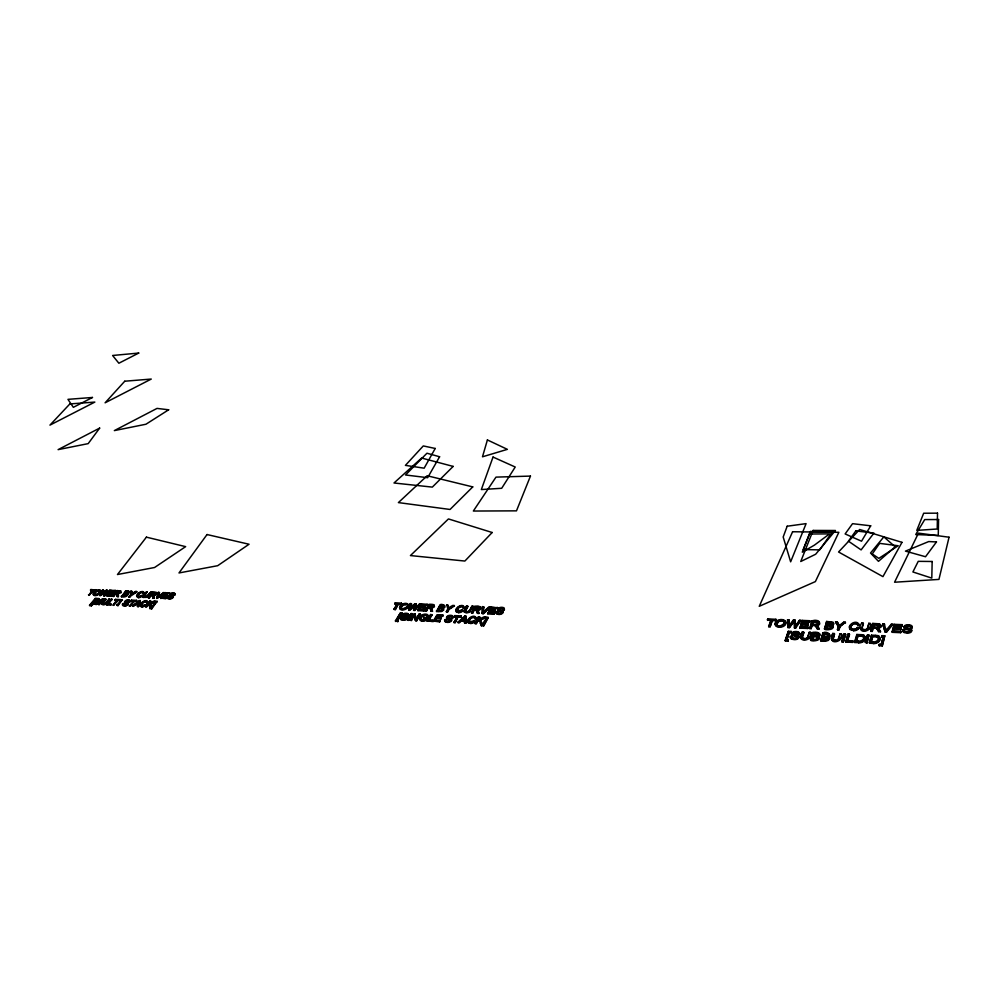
<?xml version="1.0" encoding="UTF-8"?>
<svg xmlns="http://www.w3.org/2000/svg" width="999" height="999" viewBox="0 0 999 999"><rect width="100%" height="100%" fill="white"/><g stroke="black" fill="none" stroke-linecap="round" stroke-linejoin="round"><path stroke-width="1.5" d="M451.286 620.067A2.622 1.561 -21.9 0 1 450.349 620.991A2.722 1.623 -21.9 0 1 449.275 621.515L449.075 621.578A3.521 2.098 -21.8 0 1 446.441 621.266L446.191 621.091A1.711 1.024 -21.9 0 1 446.053 620.791L445.954 619.492L444.805 619.667A3.084 1.836 -21.9 0 0 445.254 621.403L447.14 621.803M794.105 622.402L794.018 621.628L789.385 627.659L787.986 627.584L787.537 619.78L788.948 619.83L788.848 625.886L793.406 620.029L795.067 620.092L795.216 620.754L793.568 620.679L789.922 625.349M789.073 625.162L788.948 619.83M130.807 591.158L130.981 594.867L130.807 591.158L132.093 591.72L131.918 594.255L131.818 591.196M465.896 623.201L465.884 616.133L464.697 616.071L457.879 622.215L459.278 622.864L461.288 621.003L464.76 621.166L464.635 623.139L465.896 623.201L465.884 616.133M117.407 595.167L117.295 596.603L118.332 596.653L118.444 595.154A5.819 2.872 -28.1 0 0 118.357 594.405M152.772 595.516A3.022 1.523 -27.6 0 1 152.785 595.953L153.059 598.214L154.121 598.264L153.908 596.216A5.882 2.972 -27.7 0 0 153.796 595.454M154.121 598.264L154.196 596.74A5.882 2.972 -27.7 0 0 154.071 595.978M128.247 592.057L124.588 593.206L128.421 592.332M128.521 592.582L128.958 591.246L125.612 590.933L121.491 596.79C127.947 598.339 130.881 591.196 124.863 593.731M904.47 627.996A2.785 1.773 -6.7 0 1 904.757 625.649A2.847 1.811 -6.7 0 1 905.643 625.162L906.343 624.962A5.507 3.509 -6.7 0 1 908.178 624.8A7.218 4.595 -6.7 0 1 909.065 624.85L909.614 624.924A5.007 3.184 -6.7 0 1 910.589 625.162L911.001 625.324A3.122 1.986 -6.6 0 1 911.75 625.861A3.472 2.21 -6.6 0 1 912.087 627.172L912.224 627.859L910.776 627.872L910.489 626.435A1.961 1.249 -6.6 0 0 909.827 625.923L908.603 625.674A6.269 3.996 -6.7 0 0 907.654 625.649L906.63 625.774A1.798 1.136 -6.7 0 0 906.081 625.973L905.793 626.136A1.548 0.987 -6.7 0 0 905.394 626.835A1.274 0.812 -6.7 0 0 905.594 627.247L911.188 629.095A2.785 1.773 -6.6 0 1 911.625 630.107A2.785 1.773 -6.6 0 1 911.75 630.794A3.297 2.11 -6.6 0 1 909.664 632.829L909.452 632.854A5.195 3.309 -6.6 0 1 906.955 633.091L904.245 632.604A3.746 2.385 -6.7 0 1 902.809 630.581L902.709 629.72L904.132 629.695L904.42 631.206A2.085 1.324 -6.7 0 0 904.744 631.568L905.131 631.793M910.776 627.872L910.688 627.247A1.961 1.249 -6.6 0 0 909.952 626.61L908.728 626.361A6.256 3.996 -6.6 0 0 907.791 626.336L906.767 626.46A1.798 1.136 -6.7 0 0 906.205 626.66L905.931 626.823A1.399 0.899 -6.7 0 0 905.594 627.222A1.548 0.987 -6.7 0 0 905.531 627.522A1.274 0.812 -6.7 0 0 905.656 627.859M405.919 617.882A1.299 0.762 -23 0 1 405.007 619.168L404.533 619.355A3.459 2.023 -23 0 1 401.973 619.093L401.748 618.93A1.686 0.987 -23 0 1 401.623 618.631L401.536 617.357L400.424 617.532A3.034 1.773 -23 0 0 400.799 619.23L402.597 619.63A4.208 2.46 -23 0 0 404.483 619.405L404.682 619.343A2.685 1.573 -23 0 0 405.744 618.831A2.585 1.511 -23 0 0 406.68 617.919M484.115 611.326L488.923 606.88L490.284 607.529L483.479 613.648L482.342 613.598L482.43 606.605L483.841 607.255L483.079 612.337L483.616 606.655M482.342 613.598L482.43 606.605M153.059 598.214L153.122 596.503A3.022 1.523 -27.6 0 0 153.047 596.041M499.163 609.902L499.175 609.677A1.286 0.774 -20.3 0 1 499.313 609.415L499.937 608.94A1.486 0.899 -20.3 0 1 500.412 608.753L501.223 608.653A5.207 3.134 -20.3 0 1 501.948 608.666L502.809 608.878A1.636 0.987 -20.3 0 1 503.184 609.303L504.208 609.939A2.885 1.736 -20.3 0 0 504.308 608.816A2.597 1.561 -20.3 0 0 503.871 608.354L503.596 608.216A4.158 2.51 -20.3 0 0 502.922 608.016L502.509 607.954A5.994 3.609 -20.3 0 0 501.86 607.916A4.57 2.747 -20.3 0 0 500.399 608.066L499.825 608.241A2.31 1.386 -20.3 0 0 498.726 608.853M904.132 629.695L904.282 630.531A2.085 1.324 -6.7 0 0 904.607 630.881L904.994 631.118A4.283 2.722 -6.7 0 0 908.703 631.38L909.29 631.218A1.611 1.024 -6.6 0 0 909.864 629.645L909.377 629.42A4.246 2.71 -6.6 0 0 908.803 629.233L908.615 629.195A32.667 21.179 -6.8 0 0 907.529 628.945L905.469 628.446A3.946 2.51 -6.7 0 1 904.794 628.159L904.507 627.971M464.635 623.139L464.535 620.579L461.063 620.404L459.053 622.277L457.879 622.215M464.86 619.917L465.034 617.869M118.332 596.653L118.169 594.63A5.819 2.872 -28.1 0 0 118.082 593.893M117.295 596.603L117.133 594.405A2.985 1.474 -28.1 0 0 117.083 593.955M828.034 638.823L822.202 639.348L823.014 636.85C828.533 636.525 829.395 639.185 823.176 637.524L823.014 636.85M407.417 605.906C408.691 607.017 396.603 612.187 402.597 604.857A2.46 1.424 -22.8 0 1 403.296 604.432C407.53 603.533 408.241 605.207 403.534 605.007A2.46 1.424 -22.8 0 0 402.847 605.431L401.136 607.792L402.098 609.303M464.847 616.97L464.585 619.88L461.775 619.742L462 620.342M126.873 594.942L127.447 594.08M456.143 609.852L458.279 607.28A2.897 1.711 -21.4 0 1 461.463 606.268A2.897 1.711 -21.4 0 1 463.024 607.692L464.348 608.154C463.648 600.749 450.362 610.851 458.341 612.037M797.664 632.355A4.77 3.072 -10.4 0 1 798.326 632.542L798.688 632.704A2.972 1.923 -10.4 0 1 799.35 633.241A3.309 2.135 -10.4 0 1 799.562 634.515L798.213 634.527L797.964 633.129A1.873 1.199 -10.4 0 0 797.377 632.629L796.253 632.392A5.969 3.846 -10.5 0 0 795.366 632.355L794.392 632.479A1.711 1.099 -10.5 0 0 793.855 632.667L793.568 632.829A1.336 0.862 -10.5 0 0 793.218 633.216A1.474 0.949 -10.5 0 0 793.131 633.516L798.388 635.739A2.66 1.711 -10.4 0 1 798.725 636.725A3.147 2.023 -10.4 0 1 798.651 637A3.047 1.961 -10.4 0 1 797.801 638.061A3.147 2.023 -10.4 0 1 796.59 638.698M798.213 634.527L798.064 633.691A1.873 1.199 -10.4 0 0 797.539 633.291L796.415 633.054A5.969 3.846 -10.5 0 0 795.529 633.016L794.555 633.141A1.711 1.099 -10.5 0 0 794.005 633.329L793.73 633.491A1.336 0.862 -10.5 0 0 793.381 633.878A1.474 0.949 -10.5 0 0 793.293 634.178L793.943 634.852M794.018 638.973L791.508 638.486A3.571 2.298 -10.5 0 1 790.334 636.5L791.707 636.301L791.782 637.112A1.986 1.286 -10.5 0 0 792.057 637.462L792.407 637.687M791.707 636.301L791.945 637.774M831.63 626.673L830.756 625.611L826.835 625.337L826.036 627.797C830.481 629.333 835.002 625.362 826.985 625.998L826.385 627.847M476.086 618.381L474.887 618.518L476.311 618.98C475.561 611.425 462.087 621.678 470.254 622.939M476.311 618.98L475.362 617.232L472.102 617.195M131.631 593.793L135.589 591.358L136.838 591.92L129.121 597.14L130.694 594.343M464.348 608.154L462.987 606.318M464.123 607.567L462.937 607.704M902.709 629.72L902.671 629.894A3.746 2.385 -6.7 0 0 904.095 631.942L906.83 632.417M483.479 613.648L483.316 612.874M427.997 616.071C427.934 614.073 429.108 617.894 427.135 616.895L426.898 616.308L428.234 616.658M831.668 638.511C831.618 645.054 843.943 640.709 841.583 634.427L839.997 633.691L838.685 637.899A8.279 5.332 -9.2 0 1 838.236 638.923L837.624 639.597A1.586 1.024 -8.9 0 1 837.312 639.772A3.571 2.31 -9 0 1 834.939 640.022M411.351 603.583L409.665 608.866L414.747 603.721L416.009 603.783L415.259 606.893A24.825 14.361 -23.2 0 1 414.56 609.078L419.393 603.92L420.442 603.97L414.785 610.539L413.536 609.914L414.897 604.482L409.702 609.74L408.628 609.69L410.289 603.533L411.588 604.158L410.114 608.891M416.009 603.783L415.497 607.479A24.813 14.361 -23.2 0 1 415.084 608.878M413.773 610.489L415.134 605.057M790.371 636.313L790.484 637.162A3.571 2.298 -10.5 0 0 791.658 639.16L794.18 639.635A4.945 3.197 -10.4 0 0 796.553 639.397L796.79 639.31A3.159 2.035 -10.4 0 0 797.964 638.723A3.034 1.961 -10.4 0 0 798.825 637.662A3.147 2.035 -10.4 0 0 798.888 637.387A2.66 1.711 -10.4 0 0 798.551 636.388L795.828 635.339M860.639 627.921C860.364 634.54 873.001 630.394 870.504 623.975L868.918 623.239L867.681 627.422A8.317 5.32 -8.3 0 1 867.257 628.433L866.657 629.108A1.598 1.024 -8.1 0 1 866.345 629.283M456.031 610.164L456.356 612L458.578 612.624M415.084 605.107L409.94 610.314L408.878 610.277L410.289 603.533M902.159 626.211L902.022 625.524L895.441 625.249L895.579 625.923L902.159 626.211L902.259 624.662L894.205 624.325L892.169 631.63L892.307 632.317L900.648 632.692L900.761 631.143L893.893 630.831L894.58 628.334L900.761 628.608L900.886 629.295L894.717 629.02L894.58 628.334M900.761 628.608L900.998 627.747L894.817 627.484L895.441 625.249M900.886 629.295L900.998 627.747M902.022 625.524L902.259 624.662M900.761 631.143L900.648 632.692M895.579 625.923L894.954 628.159L894.817 627.484M892.307 632.317L894.205 624.325M880.956 644.43L879.295 644.355L879.22 645.791L882.254 645.941L884.789 635.776L881.78 635.639L881.705 637.062L883.353 637.15L881.093 645.117L883.216 636.463L881.568 636.388M882.254 645.941L884.789 635.776M879.22 645.791L879.295 644.355M881.705 637.062L881.78 635.639M879.582 624.475L881.056 625.536L879.657 623.851L872.801 623.413L870.803 631.343L872.264 631.405L873.076 627.497L874.899 627.584A4.183 2.672 -7.7 0 1 875.599 627.647M874.013 624.275L873.313 626.66C878.945 628.833 883.104 623.126 874.013 624.275L873.588 626.897M872.264 631.405L873.076 627.497M873.501 643.418L869.492 643.219L869.342 642.532L871.503 635.164L875.311 635.339M869.917 641.745L871.503 635.164M877.01 636.438A6.481 4.183 -7.6 0 0 875.037 636.238L872.714 636.101L871.066 641.733L873.438 641.845M871.415 641.708L872.714 636.101M866.907 643.094L868.93 635.039L867.469 634.977L865.296 642.332L866.907 643.094L868.93 635.039M870.803 631.343L872.801 623.413M867.819 628.096L868.918 623.239M870.366 623.301C872.377 632.804 854.482 633.004 861.787 622.939L863.373 623.676L861.95 628.571L862.674 629.969M865.871 641.545L867.469 634.977M501.773 613.074A2.747 1.648 -20.3 0 1 500.699 613.598L500.536 613.623A4.321 2.597 -20.3 0 1 498.551 613.836L496.615 613.436A3.109 1.873 -20.4 0 1 496.053 611.713L497.215 611.525L497.115 612.237A1.736 1.049 -20.4 0 0 497.265 612.549L497.34 612.837A1.736 1.049 -20.4 0 0 497.49 613.149L497.727 613.336A3.559 2.148 -20.3 0 0 500.487 613.548L500.986 613.411A1.336 0.799 -20.3 0 0 501.835 612.062L501.535 611.875A3.521 2.123 -20.4 0 0 501.136 611.713A27.173 16.533 -20.9 0 0 500.237 611.475L498.951 611.101A3.284 1.973 -20.3 0 1 498.364 610.801L498.201 610.651M497.215 611.525L497.502 612.737A3.559 2.135 -20.3 0 0 500.262 612.949L500.761 612.812A1.336 0.799 -20.3 0 0 501.61 611.463M858.853 641.808L856.355 641.021L858.054 635.414L860.351 635.514M856.505 641.695L858.054 635.414M863.236 623.001L861.787 628.383L863.923 629.607M852.696 642.394L852.821 640.846L847.427 640.584L849.412 634.128L847.976 634.065L845.866 642.057L852.696 642.394L852.821 640.846M858.753 642.682L854.794 642.494L854.644 641.82L856.867 634.477L860.639 634.652A7.068 4.558 -8.1 0 1 864.098 635.239M854.794 642.494L856.568 636.625M847.577 641.258L849.412 634.128M845.866 642.057L847.976 634.065M841.945 641.857L844.068 633.878L845.641 634.627L843.381 641.932L841.945 641.857L844.068 633.878M843.381 641.932L845.504 633.953M839.709 635.764L838.835 638.561A8.267 5.345 -9.2 0 1 838.386 639.597L838.223 639.822M841.433 633.766C843.368 643.281 825.424 643.493 832.941 633.366L834.515 634.103L832.966 639.31L834.902 640.084M838.973 629.894L839.797 626.186L845.379 622.24L839.934 626.848L838.973 629.894L837.549 629.832L838.373 626.123L835.551 621.815L837.274 621.89L839.56 626.061M834.365 633.428L833.066 639.872M837.549 629.832L838.373 626.123M831.755 638.224L832.941 633.366M138.536 606.618L140.06 600.499L132.293 605.794L133.466 606.368L135.514 604.745L138.174 604.87L137.575 606.568L138.536 606.618L140.06 600.499M406.805 617.682A2.26 1.324 -23 0 0 406.818 616.833L403.346 615.034A1.261 0.737 -23 0 1 403.521 614.71L404.145 614.235A1.449 0.849 -23 0 1 404.607 614.06L404.895 613.973A4.458 2.597 -23 0 1 406.281 613.823A5.832 3.409 -23 0 1 406.893 613.861L407.28 613.923A4.046 2.373 -23 0 1 407.904 614.123L408.141 614.26A2.522 1.474 -22.9 0 1 408.504 614.71A2.81 1.636 -22.9 0 1 408.329 615.809L407.292 615.809L407.167 614.61A1.586 0.924 -22.9 0 0 406.855 614.185L406.056 613.985A5.07 2.96 -23 0 0 405.382 613.96L404.345 614.135M828.109 637.212C833.154 636.176 827.085 630.307 822.864 632.891L823.014 633.566C832.604 631.98 830.294 638.411 823.451 636.663L824 633.816C829.307 632.729 827.921 635.576 829.008 637.687C831.218 641.683 822.452 641.508 820.654 640.809L822.552 635.014M824.962 627.822L826.673 621.44L833.178 622.265L833.715 624.363L831.78 625.699L833.666 623.226L831.643 622.352M827.259 625.162L827.809 622.34C832.979 622.002 833.528 624.437 827.959 623.001L827.347 624.887M822.414 639.872L823.176 637.524M823.451 636.663L824 633.816M820.654 640.809L822.864 632.891M832.629 626.048C835.501 629.333 826.498 630.569 824.5 629.245L826.673 621.44M810.539 639.66L812.936 632.429C817.731 631.38 822.189 633.716 818.231 636.825C822.701 640.147 812.549 641.87 810.689 640.322L810.539 639.66C812.537 641.545 822.726 639.085 817.969 636.126M810.689 640.322L812.936 632.429M812.237 638.873L813.061 636.375C820.753 635.264 817.107 641.271 812.237 638.873L812.387 639.535C817.632 641.957 820.716 635.339 813.211 637.05L813.061 636.375M813.498 636.188L814.06 633.354L818.106 633.766L818.231 635.864M812.387 639.535L813.211 637.05M813.586 635.926L814.06 633.354M164.485 593.094L157.68 597.802L163.337 592.532L164.485 593.094L156.768 598.389L158.329 592.32L159.528 592.882L158.054 596.903M156.768 598.389L158.329 592.32M812.337 624C818.193 626.348 821.166 620.117 813.111 621.653L812.487 624.662C821.665 627.147 821.99 618.169 811.987 620.816L809.752 628.571L811.151 628.646L812.062 624.812L813.81 624.887A4.046 2.597 -9.9 0 1 814.485 624.949M812.487 624.662L813.111 621.653M807.404 637.437A8.154 5.257 -10.3 0 0 807.854 636.413L809.252 632.267L810.651 632.33C812.399 641.708 794.667 641.982 802.334 631.942L803.895 632.667L802.272 637.637L802.796 638.873M810.651 632.33L810.813 632.991C812.474 642.394 794.917 642.607 802.497 632.604L802.334 631.942M445.954 619.492L445.816 620.204A1.711 1.024 -21.9 0 0 445.954 620.504L446.178 620.691M809.752 628.571L811.663 622.901M811.151 628.646L812.062 624.812M808.016 637.075L809.252 632.267M808.116 624.537L808.391 623.701L802.584 623.451L803.321 621.291L809.515 621.553L809.802 620.729L802.222 620.404L799.962 628.134L807.804 628.483L808.091 627.647L807.929 626.985L801.473 626.698L802.297 624.288L808.116 624.537L808.266 625.199L802.459 624.949L801.635 627.36M808.266 625.199L808.391 623.701M807.929 626.985L807.804 628.483M802.746 624.113L803.483 621.952L809.677 622.215L809.802 620.729M803.733 632.005L802.097 637.362L804.108 638.586M799.962 628.134L802.222 620.404M789.522 632.729L791.071 632.804L791.158 631.418L788.336 631.293L785.127 640.446L788.136 641.246L788.236 639.847L786.675 639.772L789.36 632.067L786.837 640.434M791.158 631.418L791.071 632.804M788.136 641.246L788.236 639.847M785.289 641.108L788.336 631.293M137.575 606.568L137.887 604.345L135.227 604.22L132.293 605.794M503.096 609.952L502.984 608.816A1.636 0.987 -20.3 0 0 502.584 608.279L501.723 608.079A5.207 3.134 -20.3 0 0 501.011 608.054L500.187 608.166A1.486 0.899 -20.3 0 0 499.712 608.341L499.088 608.816A1.286 0.774 -20.3 0 0 498.951 609.078L502.772 610.988A2.323 1.399 -20.3 0 1 502.834 611.85M136.226 604.17L138.099 602.697A10.827 5.42 -27.9 0 0 139.398 601.573L139.123 601.048A10.827 5.407 -27.9 0 1 137.812 602.172L136.226 604.17L138.386 604.27L139.048 601.223M138.386 604.27L139.323 601.748M468.019 620.566L468.094 622.752L470.479 623.526A4.183 2.522 -21.2 0 0 475.037 621.578L474.762 620.978C463.736 621.878 471.765 624.962 473.776 620.704M767.469 619.755L770.841 619.892L768.755 626.723L770.117 626.785L772.352 620.604L775.748 620.754L776.048 619.929L775.886 619.28L767.769 618.93L767.469 619.755L771.003 620.554M775.748 620.754L775.886 619.28M768.755 626.723L770.554 621.778M770.117 626.785L772.19 619.954L775.586 620.104M767.632 620.404L767.769 618.93M159.253 592.357L157.405 597.277M158.029 596.952L157.68 597.802M147.477 602.297L146.466 602.522L147.715 602.921C148.277 596.753 135.914 604.807 141.746 606.356A3.746 1.886 -27.8 0 0 145.792 604.657L146.029 605.169A3.734 1.886 -27.8 0 1 141.958 606.967M140.459 605.069L140.509 606.43L142.033 606.88M451.398 619.817A2.298 1.374 -21.9 0 0 451.386 618.955L447.752 617.057A1.274 0.762 -21.8 0 1 447.889 616.795L448.514 616.321A1.474 0.874 -21.8 0 1 448.988 616.146L449.238 616.046A4.52 2.697 -21.8 0 1 450.661 615.896A5.932 3.534 -21.9 0 1 451.311 615.933L451.698 615.996A4.121 2.448 -21.8 0 1 452.347 616.196L452.597 616.346A2.572 1.536 -21.8 0 1 452.997 616.795A2.86 1.698 -21.8 0 1 452.859 617.919L451.785 617.919L451.673 616.808A1.611 0.962 -21.8 0 0 451.311 616.271L450.487 616.058A5.157 3.072 -21.9 0 0 449.787 616.033L448.676 616.208A2.335 1.399 -21.8 0 0 447.852 616.62A2.285 1.361 -21.8 0 0 447.452 616.932M451.785 617.919L451.91 617.394A1.611 0.962 -21.8 0 0 451.548 616.858L450.711 616.645A5.145 3.072 -21.9 0 0 450.025 616.62L449.225 616.733A1.474 0.874 -21.8 0 0 448.751 616.907L448.189 617.295A1.274 0.762 -21.8 0 0 447.977 617.644L451.61 619.555A2.298 1.374 -21.9 0 1 451.635 620.416M144.068 593.756C142.233 587.3 131.493 600.599 142.12 595.441L139.922 596.853L137.987 596.828L139.535 593.693A2.585 1.299 -27.7 0 1 142.32 592.632A2.585 1.299 -27.7 0 1 143.182 593.868L144.068 593.756C144.668 587.724 132.392 595.604 138.162 597.127M849.625 626.248L849.912 629.445L853.621 630.681M407.043 615.234L408.329 615.809M407.292 615.809L407.417 615.184A1.586 0.924 -22.9 0 0 407.093 614.772L406.306 614.56A5.07 2.96 -23 0 0 405.631 614.547L404.857 614.647A1.449 0.849 -23 0 0 404.383 614.81L403.758 615.284A1.261 0.737 -23 0 0 403.621 615.534L407.055 617.419A2.26 1.324 -23 0 1 407.043 618.256M147.715 602.921C148.064 599.263 141.234 602.172 140.547 604.894M401.536 617.357L401.386 618.044A1.686 0.987 -23 0 0 401.498 618.344L401.71 618.531M96.041 604.532L97.802 599.375L93.481 604.407L98.077 599.887L96.041 604.532L100.1 601.922M143.794 593.231L143.107 593.881M93.194 603.896L97.677 598.538L98.901 598.601L96.891 603.109L102.447 598.763L103.546 598.813L99.351 604.695L98.289 604.145L102.035 599.65L95.754 604.02M98.901 598.601L97.415 603.096M818.431 623.838L817.694 622.614L813.273 622.315M96.828 603.234L97.103 603.783M496.128 611.55L496.278 612.312A3.109 1.873 -20.4 0 0 496.815 614.048L498.776 614.447A4.321 2.597 -20.3 0 0 500.749 614.223L500.961 614.148A2.735 1.648 -20.3 0 0 501.998 613.673A2.647 1.598 -20.3 0 0 502.959 612.699M103.434 589.997L100.849 594.53L107.03 590.147L105.669 592.857A22.403 10.852 -28.4 0 1 104.583 594.767L109.653 590.259L110.752 590.809L104.645 596.041L103.584 595.491L105.994 590.759L99.788 595.317L102.597 589.959L103.709 590.509L101.124 595.042L105.295 591.495M107.03 590.147L105.956 593.381A22.403 10.852 -28.4 0 1 104.87 595.279L108.991 591.608M103.859 596.003L106.244 591.333L105.607 591.858M105.569 591.895L100.062 595.829L102.597 589.959M400.512 617.37L400.674 618.106A3.034 1.773 -23 0 0 401.036 619.805L402.847 620.204A4.208 2.46 -23 0 0 404.732 619.992L404.932 619.917M128.122 604.283A2.048 1.024 -28.1 0 0 128.322 603.533L125.961 602.31L126.473 600.749A1.324 0.662 -28 0 1 126.885 600.586L127.36 600.511A4.058 2.023 -28.1 0 1 128.496 600.387A5.32 2.66 -28.1 0 1 128.996 600.411L129.283 600.461A3.684 1.848 -28 0 1 129.745 600.636L129.907 600.761A2.298 1.149 -28 0 1 130.095 601.148A2.56 1.274 -28 0 1 129.708 602.11L129.108 601.573A1.449 0.724 -28 0 0 128.946 601.211L128.347 601.036A4.608 2.31 -28.1 0 0 127.81 601.023L127.173 601.111A1.324 0.662 -28 0 0 126.748 601.261L125.974 601.91L128.034 603.021A2.06 1.024 -28.1 0 1 127.847 603.758M407.105 606.793L404.195 609.203M420.055 617.782C417.582 622.564 427.497 622.04 427.56 618.044L423.901 617.295L423.701 618.606L426.073 618.731L423.464 618.031M491.995 608.354L496.953 608.566L497.365 607.829L491.071 606.98L487.787 613.836L494.068 614.123L494.255 612.787L489.085 612.549L489.31 613.149L490.284 610.414L494.93 610.614L495.342 609.877L490.696 609.677L491.77 607.754L490.921 610.277M490.509 611.013L495.154 611.213L495.342 609.877M494.068 614.123L494.255 612.787M775.948 622.077L775.748 622.477A8.741 5.569 -10.9 0 0 775.574 622.901M486.6 617.757L481.381 625.786L483.666 625.898L488.224 617.757L485.714 617.045L485.576 618.294L486.825 618.356L485.352 617.694M497.14 607.23L496.953 608.566M172.927 596.765A2.06 1.049 -27.3 0 0 173.102 596.028L170.604 594.792L171.378 593.743A1.324 0.674 -27.3 0 1 171.803 593.593L172.465 593.493A4.633 2.373 -27.3 0 1 173.014 593.506L173.551 593.631A1.449 0.737 -27.2 0 1 173.814 594.055L173.863 595.142L174.738 595.117A2.572 1.311 -27.3 0 0 175.087 594.155A2.31 1.186 -27.2 0 0 174.862 593.756L174.788 593.693A2.31 1.174 -27.2 0 0 174.588 593.231L174.425 593.106A3.709 1.886 -27.3 0 0 173.938 592.944L173.639 592.894A5.345 2.722 -27.3 0 0 173.139 592.857A4.071 2.073 -27.3 0 0 171.965 592.994L171.466 593.144A2.11 1.074 -27.3 0 0 170.717 593.506A2.06 1.049 -27.3 0 0 169.555 595.267L169.63 595.304A2.922 1.486 -27.2 0 0 169.967 595.579L170.979 595.941A24.251 12.413 -27.8 0 1 171.528 596.116A3.147 1.598 -27.4 0 1 171.878 596.278L170.642 597.752A3.172 1.611 -27.3 0 1 168.581 597.539L168.406 596.977A1.548 0.787 -27.3 0 0 168.419 597.402L168.644 597.664A1.548 0.787 -27.3 0 0 168.694 597.926L168.819 598.089M487.787 613.836L491.071 606.98M481.381 625.786L481.518 624.537M485.576 618.294L485.714 617.045M489.085 612.549L490.284 610.414M481.743 625.124L482.992 625.187L486.188 619.492M483.666 625.898L487.987 617.157M476.286 623.701L477.297 620.903L479.245 619.954L479.47 620.554L477.522 621.503L476.286 623.701L475.174 623.651L478.521 616.72L479.857 617.37L478.084 620.504L485.539 617.632L483.803 616.957L477.859 619.904L479.632 616.77M475.174 623.651L478.521 616.72M475.936 609.902A3.496 2.085 -21.1 0 0 475.412 609.865L474.038 609.79L472.677 613.161L471.578 613.111L474.912 606.293L480.244 606.705L480.169 608.803M472.677 613.161L474.038 609.79M474.45 609.078L475.624 607.017L474.675 609.665C481.818 609.615 480.631 607.767 474.45 609.078L474.675 609.665M473.076 606.206L469.48 611.588L464.223 612.012L466.446 612.986L469.617 612.237L473.076 606.206L471.99 606.168L470.154 610.339A6.993 4.158 -21.3 0 1 469.555 611.213L468.918 611.788M471.578 613.111L474.912 606.293M471.99 606.168L469.93 609.74A6.993 4.158 -21.3 0 1 469.33 610.626L468.693 611.201M849.812 625.861L853.621 623.376M466.595 605.931L464.135 610.302L464.298 611.875L466.595 605.931L467.919 606.568L465.372 611.251L467.682 605.981M460.876 616.658L461.301 615.921L454.77 615.609L454.582 616.945L457.292 617.07L454.07 622.614L455.157 622.664L458.141 616.533L461.113 617.245L458.379 617.12M461.113 617.245L461.301 615.921M454.07 622.614L457.055 616.483L454.345 616.346M455.157 622.664L458.141 616.533M454.582 616.945L454.77 615.609M454.408 605.993L453.159 605.943C448.626 610.089 447.614 607.754 452.934 605.357L454.408 605.993L449.075 609.402L447.54 612.025L446.453 611.975L448.002 609.353L446.74 605.082L448.276 605.731L446.74 605.082M447.54 612.025L448.851 608.816L454.183 605.406M125.399 605.332A3.147 1.573 -28.1 0 0 125.862 605.244L125.599 605.282A3.834 1.911 -28.1 0 1 124.038 605.481L122.765 605.207A2.76 1.374 -28.1 0 1 122.74 603.658L123.676 603.496L123.676 604.632A1.536 0.762 -28.1 0 0 123.714 604.894L123.826 605.057A3.147 1.573 -28.1 0 0 124.438 605.307M441.034 617.694L440.834 619.005L436.326 618.793L435.064 620.916L440.072 621.166L434.827 620.329L436.101 618.206L441.271 618.281L436.526 617.482L436.763 618.069L437.662 615.571L442.47 615.796L442.907 615.059L437.025 614.785L433.316 621.016L439.635 621.902L440.072 621.166M439.635 621.902L439.835 620.579M440.834 619.005L441.271 618.281M437.899 616.158L442.707 616.383L442.907 615.059M446.453 611.975L447.764 608.766L448.002 609.353M442.07 608.091L439.11 608.141L437.849 610.264C439.822 611.9 445.054 608.354 440.971 608.229M439.535 607.417L440.646 605.569L443.606 605.856L440.871 606.156L439.772 608.004L439.535 607.417L442.52 607.442L443.831 606.443L442.882 607.867L443.681 610.114L441.321 611.575L436.575 611.525L440.01 604.795C441.521 603.096 447.739 606.98 443.381 605.519M428.696 620.604L431.98 615.134L430.669 614.497L426.948 620.704L432.255 621.54L432.455 620.217L428.459 620.017L432.692 620.804L432.455 620.217M439.335 608.728L438.074 610.851C441.708 612.724 445.479 607.317 439.335 608.728L439.11 608.141M432.255 621.54L432.692 620.804M433.554 621.603L437.262 615.372M436.526 617.482L437.662 615.571M428.459 620.017L431.743 614.547M436.575 611.525L440.247 605.382M420.716 616.907C422.415 615.009 425.437 614.085 427.797 615.209C428.121 614.26 424.962 613.823 423.876 614.323C415.634 615.596 421.74 624.725 426.073 618.731M424.113 620.354L425.936 619.767L427.322 617.457M427.185 621.291L430.669 614.497M423.701 618.606L423.901 617.295M422.003 615.971C417.632 618.818 424.225 621.927 425.836 618.144M425.399 611.013L428.858 604.32C434.278 603.858 437.724 606.193 429.095 604.907L425.399 611.013L426.461 611.063L427.872 607.767L429.195 607.817A3.434 2.01 -22.3 0 1 429.707 607.867M426.461 611.063L427.872 607.767M428.296 607.067L429.52 605.044L428.534 607.642C435.077 607.629 434.203 605.731 428.296 607.067L428.534 607.642M416.233 618.806L419.18 613.96L420.192 614.01L416.683 620.779L415.596 620.716L414.11 615.084L411.388 620.516L410.127 619.88L413.911 613.711L414.985 613.761L410.377 620.466M419.18 613.96L416.471 619.392L414.985 613.761M416.683 620.779L420.192 614.01M419.468 610.014L419.23 609.427L424.363 610.227L419.468 610.014L420.729 607.929L425.137 608.129L425.337 606.83L420.929 606.63L422.065 604.77L421.166 607.217M424.363 610.227L423.926 610.951L417.969 610.676L421.453 604.008L427.197 604.258L427.01 605.556L422.302 605.357M423.926 610.951L424.125 609.64M425.137 608.129L425.337 606.83M427.01 605.556L427.197 604.258M173.863 595.142L174.088 594.58A1.449 0.737 -27.3 0 0 173.913 594.218L173.289 594.043A4.633 2.373 -27.3 0 0 172.74 594.03L172.078 594.118A1.324 0.674 -27.3 0 0 171.653 594.28L170.879 595.329L173.364 596.553A2.06 1.049 -27.3 0 1 173.202 597.302M417.969 610.676L421.453 604.008M419.23 609.427L420.492 607.355L424.9 607.542M408.516 620.379L412.063 613.623L411.001 613.573L407.23 619.742L408.516 620.379L412.063 613.623M411.388 620.516L414.11 615.084M407.467 620.329L411.001 613.573M397.003 620.928L402.41 613.174L400.274 613.086L395.404 620.928L397.789 621.615L397.939 620.404L396.765 620.342L398.176 620.991M395.641 621.503L400.274 613.086M396.765 620.342L400.861 613.748L402.41 613.174M397.789 621.615L397.939 620.404M468.369 619.892L471.004 617.569M395.292 609.652L398.376 603.758L395.292 609.652L394.006 609.028L397.352 603.708L394.255 609.615M397.59 604.283L394.78 603.596L395.229 602.897L401.411 603.159L401.211 604.445L398.626 604.333M401.211 604.445L401.411 603.159M395.017 604.183L395.229 602.897M143.394 596.128L142.894 597.002L143.544 595.017L146.978 591.845L144.605 596.753M128.871 602.135L128.834 601.061A1.449 0.724 -28 0 0 128.671 600.686L128.072 600.511A4.62 2.31 -28.1 0 0 127.535 600.499L126.873 600.661M123.676 603.496L123.414 604.033A1.536 0.762 -28.1 0 0 123.426 604.37L123.551 604.532A3.159 1.573 -28.1 0 0 125.574 604.72L126.948 603.346A3.122 1.561 -28.1 0 0 126.598 603.134L126.511 603.096A24.138 12.088 -28.6 0 0 125.986 602.921L125.012 602.572A2.91 1.449 -28 0 1 124.75 602.36L124.663 602.235M853.596 630.806A4.908 3.134 -8.5 0 0 858.715 628.471L858.503 627.784C856.443 629.17 848.201 630.282 851.785 625.274M857.142 627.484L856.705 628.846M807.317 637.549L806.792 638.099A1.561 1.011 -10.1 0 1 806.48 638.274A3.521 2.273 -10.1 0 1 804.145 638.523M795.716 626.485L799.512 620.279L800.911 620.342L795.766 627.946L794.43 627.884L800.911 620.342M143.519 595.941L146.978 591.845M168.906 597.052L167.957 597.202A2.772 1.411 -27.3 0 0 167.932 598.713L169.355 599.05A3.846 1.961 -27.3 0 0 170.954 598.851L171.141 598.776A2.46 1.249 -27.3 0 0 172.115 598.326A2.36 1.211 -27.3 0 0 173.064 597.514M799.512 620.279L795.316 626.173A28.971 18.544 -11.5 0 0 795.304 623.726M168.631 596.515L167.682 596.678A2.772 1.411 -27.3 0 0 167.657 598.176L169.081 598.513A3.846 1.961 -27.3 0 0 170.679 598.314L170.866 598.251A2.46 1.249 -27.3 0 0 171.84 597.802L172.153 596.803A3.147 1.611 -27.4 0 0 171.89 596.678L171.803 596.64A24.251 12.425 -27.8 0 0 171.254 596.465L170.342 596.153A2.922 1.486 -27.2 0 1 169.955 595.904L169.867 595.766A2.06 1.049 -27.3 0 1 171.004 594.043M123.963 604.02L123.027 604.17A2.76 1.374 -28.1 0 0 122.939 605.669L124.313 606.018A3.821 1.911 -28.1 0 0 125.874 605.819L126.049 605.756M789.385 627.659L793.905 620.903L794.43 627.884M167.083 595.741L167.582 595.104L167.357 596.266L163.786 596.116L162.038 597.439L163.511 595.579L167.357 596.266M160.664 598.039L166.009 597.614L165.772 598.788L160.664 598.039L164.985 592.607L169.93 593.331L165.609 593.806L164.286 595.466L165.335 593.281L169.655 592.807M160.939 598.576L165.26 593.131L168.369 593.269M149.663 608.241L151.061 607.729L155.782 601.81L151.349 608.254L149.663 608.241L151.698 608.853L157.018 601.286L154.82 601.76L156.056 602.335M149.937 608.766L150.112 607.679M155.095 602.285L155.27 601.211M151.411 608.329L157.018 601.286M146.503 607.005L149.5 603.746L145.367 606.43L146.216 606.48M150.612 600.986L148.714 604.233L150.612 600.986L149.763 600.948L145.367 606.43M400.736 605.569L400.474 605.918A7.468 4.333 -22.8 0 0 400.224 606.281M400.974 606.156L400.711 606.493A7.468 4.333 -22.8 0 0 400.462 606.855M144.468 594.954L143.756 596.303L144.88 597.277A2.697 1.361 -27.6 0 0 146.466 597.065L147.365 596.378A6.256 3.134 -27.7 0 0 148.052 595.616L151.136 592.02L147.79 595.092A6.256 3.134 -27.7 0 1 147.103 595.854L146.279 596.453M148.476 598.014L152.822 592.607L156.781 592.582L152.547 592.082L148.202 597.489L149.326 598.051L151.261 595.641L152.323 595.691M151.261 595.641L150.986 595.117C161.963 593.493 148.114 597.414 156.905 594.08C157.218 591.733 156.681 595.329 153.197 593.231L151.486 594.492C154.183 596.166 158.704 591.495 152.909 592.707M145.654 606.955L148.277 603.671M151.136 592.02L147.053 596.64L143.069 597.402L147.165 597.277L151.411 592.544M136.551 600.337L136.314 601.498L136.551 600.337L131.531 600.112L131.294 601.273L133.379 601.361L129.47 606.168L134.216 601.41L136.314 601.498M131.294 601.273L131.531 600.112M129.47 606.168L134.216 601.41M129.121 597.14L131.531 594.38L136.563 591.396M124.351 594.355L124.076 593.843C128.809 592.757 125.375 597.127 122.552 595.679L124.351 594.355L126.349 594.48M120.417 599.587L120.167 600.749L120.417 599.587L115.472 599.363L115.222 600.511L115.472 599.363M116.958 605.057L122.228 599.675L118.069 605.606L116.958 605.057L118.069 605.606M117.245 605.569L122.228 599.675M113.074 604.857L116.995 600.099L113.349 605.382L117.82 600.137L120.167 600.749M113.349 605.382L118.107 600.649M121.491 596.79L125.886 591.458C131.056 589.597 129.358 595.092 127.098 593.581M108.242 604.47L111.888 599.2L106.606 604.545L110.777 605.257L111.026 604.095L107.954 603.945L111.314 604.62M106.606 604.545L111.026 604.095M106.831 595.629L111.95 595.204L111.713 596.353L106.831 595.629L111.251 590.334L115.697 590.521L115.459 591.658L111.826 591.495L110.19 592.607L113.599 592.757L113.362 593.893L109.952 593.743L108.167 595.042L111.95 595.204M111.538 590.983L115.697 590.521M105.694 598.913C101.049 603.196 101.586 606.293 105.981 599.425L104.87 598.876C95.517 606.068 107.855 607.055 110.015 599.612L108.916 599.063L106.344 602.16A6.231 3.059 -28.4 0 1 105.644 602.921L104.733 603.558A2.697 1.324 -28.3 0 1 103.222 603.758L104.67 604.158L107.168 602.21M109.74 599.1L106.631 602.672A6.231 3.072 -28.4 0 1 105.931 603.433L105.107 604.033A2.685 1.324 -28.3 0 1 103.509 604.27M112.575 595.891L116.983 590.571L121.054 591.033L117.27 591.083L112.575 595.891L113.674 596.44L115.634 594.08L116.671 594.118M117.32 591.196L120.105 591.808L117.595 591.708L115.859 592.944C124.538 590.759 121.903 593.831 115.36 593.556L115.634 594.08M106.893 605.069L111.888 599.2M107.105 596.153L111.526 590.846L115.984 591.033M105.981 599.425L105.157 599.388L101.611 604.158L103.534 604.432M109.952 593.743L113.599 592.757M98.564 604.657L100.437 602.409M98.289 604.145L103.546 598.813M96.903 598.501L90.722 604.757L91.621 604.807L91.458 605.856L89.51 605.269L95.255 598.426L96.903 598.501L95.529 598.938L89.798 605.781M91.621 604.807L91.458 605.856M93.481 604.407L97.065 600.124M92.383 590.172L88.736 595.317L93.469 590.709L95.991 590.184L90.921 589.472L90.672 590.596L92.67 590.684L90.397 590.084M88.736 595.317L93.182 590.209L95.717 589.672M90.672 590.596L95.991 590.184M94.967 592.295C92.295 596.977 100.262 592.944 99.987 591.221C100.574 595.604 90.335 596.166 96.516 591.645A2.21 1.074 -28.2 0 1 97.165 591.283L99.813 591.021L96.878 590.771A2.21 1.074 -28.2 0 0 96.241 591.133L94.58 592.582A6.731 3.272 -28.2 0 0 94.293 592.907M886.812 629.445L885.988 630.469L885.713 629.395M851.648 624.6L850.661 626.71L851.136 628.895M886.875 629.37L891.358 624.2L892.856 624.263L886.6 632.055L885.089 631.992L882.741 623.838L884.327 623.9L885.851 630.019M887.012 630.044L891.495 624.887L892.994 624.949M461.825 609.852C452.11 612.899 459.49 612.025 463.024 610.701L461.825 609.852L462.05 610.439M882.741 623.838L884.952 631.306L886.463 631.38L892.856 624.263M415.06 609.365L419.63 604.507L420.679 604.545M410.127 609.215L414.985 604.308L416.246 604.358M482.117 612.999L483.366 612.862M413.536 609.914L414.548 609.952L420.442 603.97M827.647 639.56L826.71 640.059M94.593 591.77L94.293 592.07A6.731 3.272 -28.2 0 0 94.018 592.395M831.942 624.862C833.478 622.24 829.545 626.361 827.11 624.487M458.366 607.404L457.08 610.851L458.603 607.991A2.897 1.711 -21.4 0 1 463.037 607.417M484.34 611.925L489.148 607.479L490.284 607.529M145.754 604.645C140.085 605.569 141.383 606.93 146.029 605.169M461.775 619.742L463.623 618.056A12.1 7.193 -21.6 0 0 464.885 616.758L465.109 617.357M462.5 619.88L463.848 618.643A12.088 7.205 -21.6 0 0 464.922 617.582M458.116 622.814L463.798 617.694M483.254 613.049L490.059 606.93M479.345 609.203L477.497 610.451A3.359 2.01 -21 0 1 477.997 610.789A6.581 3.934 -21.1 0 1 478.421 611.675L478.908 613.436L477.522 613.374L476.76 610.864A3.384 2.023 -21.1 0 0 476.036 609.84M807.042 638.686L807.554 638.099A8.142 5.257 -10.3 0 0 808.016 637.075M103.584 595.491L110.477 590.297M839.41 625.399L843.718 622.165L845.379 622.24M97.415 603.521L102.735 599.275L103.834 599.325M839.635 625.998L843.868 622.839L845.529 622.914M142.932 602.272C140.172 605.057 140.884 606.168 143.207 602.784A2.622 1.324 -27.8 0 1 145.941 601.773A2.622 1.324 -27.8 0 1 146.816 603.034M866.795 629.782L867.394 629.108A8.317 5.32 -8.3 0 0 867.656 628.571M125.862 605.257L127.135 603.783A3.122 1.561 -28.1 0 0 126.873 603.658L126.786 603.621A24.138 12.1 -28.6 0 0 126.274 603.446L125.387 603.134A2.91 1.449 -28 0 1 125.037 602.872L124.95 602.747M132.58 606.318L140.335 601.023M156.493 597.864L164.211 592.569M126.723 604.87L126.798 604.807A2.435 1.211 -28.1 0 1 125.724 605.269M448.763 608.141L448.551 607.067M139.423 593.094L136.738 596.391L138.436 597.652M131.905 594.318L136.838 591.92M458.279 607.28L460.089 606.468M485.539 617.632L480.569 620.029L480.344 619.43L485.314 617.032M148.439 603.708L153.796 601.136L155.232 601.723L150.762 603.808L150.974 607.217L149.563 606.643L149.5 603.746M148.714 604.233L154.083 601.66L157.293 601.81M150.974 607.217L150.487 603.284L154.957 601.186M817.619 624.55L816.258 624.8M792.731 638.398A4.083 2.635 -10.4 0 0 796.028 638.623L796.603 638.461M442.882 607.867C445.629 605.656 445.841 607.105 443.194 608.428M855.481 629.582L853.695 629.857M781.668 626.261C787.025 624.8 783.278 617.569 778.82 620.766A2.872 1.836 -11.1 0 0 778.096 621.253C772.464 633.079 794.055 619.243 778.983 621.428A2.872 1.836 -11.1 0 0 778.258 621.915L776.985 624.238L777.721 625.948M404.096 613.548L404.657 613.386A4.458 2.597 -23 0 1 406.031 613.249A5.844 3.409 -23 0 1 406.655 613.286L407.03 613.349A4.058 2.373 -23 0 1 407.654 613.536L407.904 613.673A2.522 1.474 -22.9 0 1 408.266 614.123A2.81 1.636 -22.9 0 1 408.079 615.222M793.518 631.868L794.18 631.68A5.245 3.384 -10.5 0 1 795.928 631.53A6.881 4.433 -10.5 0 1 796.752 631.568L797.264 631.643A4.77 3.072 -10.4 0 1 798.164 631.88L798.538 632.042A2.985 1.911 -10.4 0 1 799.188 632.579A3.309 2.135 -10.4 0 1 799.4 633.853L799.562 634.515M905.781 625.836L906.468 625.649A5.507 3.509 -6.7 0 1 907.492 625.499M796.628 638.648L796.39 638.723A4.958 3.197 -10.4 0 1 794.018 638.96M830.606 628.458C826.623 630.007 836.875 627.135 831.742 625.062M818.119 636.738L819.879 635.576L819.692 634.053M827.959 636.6C832.542 639.397 823.825 641.907 820.504 640.147M908.84 632.092L909.427 631.905A1.611 1.024 -6.6 0 0 909.989 630.332L909.515 630.107A4.246 2.71 -6.6 0 0 908.928 629.919L908.74 629.87A32.655 21.179 -6.8 0 0 907.654 629.632L905.594 629.12A3.946 2.51 -6.7 0 1 904.919 628.833L904.644 628.658M125.087 596.266L126.811 595.342L124.912 596.303M859.352 625.499L857.729 624.987L857.879 625.661L859.352 625.499L858.503 624.05M816.695 625.561C823.925 624.687 816.458 618.443 812.137 621.478L811.987 620.816M117.795 593.606L117.919 593.593A2.972 1.461 -28.1 0 1 117.969 593.756M430.994 607.829C436.163 604.233 435.052 608.141 430.994 607.829A3.309 1.936 -22.3 0 1 431.468 608.154A6.469 3.796 -22.4 0 1 431.843 609.028L432.48 611.338L431.143 611.276L430.457 608.803M477.497 610.451C483.266 610.152 480.594 604.383 475.149 606.88M877.334 627.609C885.464 623.426 879.744 629.632 877.334 627.609A4.021 2.572 -7.7 0 1 878.121 627.996A7.855 5.032 -7.8 0 1 879.033 629.033L880.531 631.78L878.695 631.693L877.159 629.382A4.033 2.585 -7.8 0 0 875.848 628.234M496.353 612.15L497.44 612.125M173.589 594.605L174.738 595.117M400.749 617.956L401.785 617.931M128.584 601.61L129.708 602.11M502.884 609.353L504.208 609.939M902.834 630.394L904.257 630.381M790.534 636.975L791.87 636.962M451.548 617.332L452.859 617.919M910.688 627.247L912.099 627.172M798.051 633.865L799.412 633.853M829.432 628.596L824.35 628.583M853.483 630.007L851.71 629.382M102.885 590.471L103.709 590.509M107.318 590.659L106.056 590.109M110.752 590.809L109.653 590.259M131.081 591.67L132.093 591.72M147.253 592.37L146.141 591.808M158.604 592.844L159.528 592.882M125.911 591.595L128.147 591.82M394.78 603.596L401.648 603.733M410.527 604.108L411.588 604.158M421.69 604.595L427.435 604.832M466.833 606.518L467.919 606.568M472.215 606.755L473.301 606.805M482.654 607.205L483.841 607.255M491.296 607.567L497.365 607.829M767.931 619.58L776.048 619.929M799.675 620.941L801.061 621.003M835.551 621.815L837.424 622.564L839.472 625.911M863.373 623.676L861.787 622.939M869.055 623.913L870.504 623.975M882.879 624.512L884.465 624.575L884.327 623.9M429.745 605.631L433.279 605.956L432.043 605.157M475.849 607.617L479.557 607.954L478.246 607.13M874.15 624.949L879.62 625.849M164.011 594.942L167.582 595.104M110.477 593.119L113.886 593.269M164.286 595.466L167.857 595.629M428.109 608.341L429.433 608.403A3.434 2.023 -22.3 0 1 429.945 608.453M474.263 610.389L475.636 610.439A3.496 2.085 -21.1 0 1 476.161 610.501A3.384 2.023 -21.1 0 1 476.898 611.363L476.935 611.425M812.212 625.474L813.96 625.561A4.046 2.597 -9.9 0 1 814.647 625.624M873.213 628.171L875.037 628.259A4.171 2.672 -7.7 0 1 875.736 628.321M162.038 597.439L166.009 597.614M108.441 595.554L112.238 595.729M122.84 596.203L124.775 596.278L121.216 596.278M162.313 597.964L166.284 598.139M88.449 594.805L89.535 595.354M117.008 596.091L118.044 596.141M128.834 596.615L129.945 597.177M148.202 597.489L149.326 598.051M152.772 597.689L153.846 597.739M112.862 596.403L113.674 596.44M394.006 609.028L395.042 609.078M417.732 610.102L423.688 610.364M425.162 610.439L426.223 610.489M430.906 610.689L432.242 610.751M436.338 610.938C438.436 612.549 445.729 610.002 443.032 607.916M446.228 611.388L447.302 611.438M471.353 612.512L472.452 612.562M477.297 612.787L478.908 613.436M487.562 613.249L493.843 613.523M768.593 626.061L769.942 626.123M787.824 626.935L789.222 626.997M799.799 627.472L808.091 627.647M809.602 627.909L811.001 627.971M814.597 624.875A3.921 2.51 -9.9 0 1 815.696 625.948L817.17 628.259L819.093 628.995L817.319 628.92L815.921 626.598A3.921 2.51 -9.9 0 0 814.747 625.536M837.399 629.17L838.835 629.233M870.666 630.669L872.127 630.731M875.711 627.559A4.046 2.585 -7.8 0 1 876.91 628.658L878.546 631.018L880.394 631.106M892.169 631.63L900.886 631.818M99.188 599.113L97.677 598.538M110.015 599.612L108.916 599.063M112.175 599.712L111.076 599.163M114.947 599.999L120.692 600.112M122.515 600.199L121.403 599.637M131.006 600.749L136.826 600.861M150.886 601.51L149.763 600.948M400.524 613.661L402.659 613.761M411.251 614.16L412.3 614.21M419.418 614.547L420.429 614.585M430.906 615.084L431.98 615.134M438.723 615.446L443.131 615.646M466.108 616.72L464.697 616.071M478.758 617.307L479.857 617.37M485.939 617.644L488.224 617.757M788.486 631.955L791.32 632.08M802.497 632.604L803.895 632.667M809.415 632.929L810.813 632.991M833.091 634.04L834.515 634.103M841.583 634.427L839.997 633.691M844.205 634.552L845.641 634.627M848.114 634.74L849.562 634.802M867.619 635.651L869.068 635.714M872.914 635.901L875.449 636.013M814.222 634.015C820.679 633.129 817.906 637.137 813.336 635.526M824.163 634.477C830.644 633.578 827.884 637.662 823.301 636.001M858.191 636.088L860.489 636.188A6.431 4.146 -8.1 0 1 862.449 636.425A4.733 3.059 -8.2 0 1 863.798 637.849M872.851 636.775L875.174 636.887A6.481 4.183 -7.6 0 1 877.147 637.112M424.138 617.882L427.56 618.044M135.951 603.646L138.112 603.746M129.196 605.644L130.307 606.206M137.3 606.043L138.262 606.093M149.563 606.643L150.699 606.693M856.355 641.021L858.703 641.133M407.23 619.742L408.279 619.792M410.127 619.88L411.138 619.929M415.347 620.142L416.446 620.192M426.948 620.704L432.018 620.953M433.316 621.016L439.398 621.316M453.833 622.027L454.932 622.077M464.41 622.539L465.659 622.602M474.937 623.051L476.048 623.114M841.795 641.183L843.231 641.258M845.716 641.383L852.559 641.708M854.644 641.82L858.616 642.007M865.296 642.332L866.757 642.407M869.342 642.532L873.351 642.732M480.656 623.925L482.13 623.988L480.419 623.326L480.656 623.925L479.245 619.954M89.51 605.269L91.908 605.319M395.404 620.928L397.552 621.028M481.143 625.187L483.441 625.299M785.127 640.446L787.974 640.584M879.083 645.117L882.105 645.267M853.271 630.007C842.744 628.958 856.093 617.082 859.19 624.912M466.371 611.638L465.347 611.288L466.034 612.112M817.657 633.329L819.48 633.865M856.655 623.314L858.278 623.888M857.279 628.159L858.653 628.458M909.639 629.008L906.518 628.296M474.001 621.303L474.987 621.565M782.604 620.354L782.704 620.391A5.42 3.459 -11.1 0 0 780.669 620.204M499.925 610.401L502.997 611.588A2.323 1.399 -20.3 0 1 503.059 612.449M833.753 640.484L835.052 640.759A3.571 2.31 -9 0 0 837.499 640.509M910.688 629.382L911.313 629.782M797.077 636.276L796.665 636.051A4.046 2.61 -10.5 0 0 796.141 635.864L795.966 635.814A31.131 20.405 -10.8 0 0 794.967 635.576L793.069 635.077A3.759 2.423 -10.5 0 1 792.457 634.79L792.207 634.627A2.66 1.711 -10.5 0 1 793.443 631.942M501.585 611.475L501.398 611.326A3.521 2.123 -20.4 0 0 500.911 611.113L500.786 611.076A27.185 16.533 -20.9 0 0 500.024 610.876L498.576 610.451A3.284 1.973 -20.3 0 1 498.139 610.202L497.977 610.052A2.31 1.386 -20.3 0 1 498.788 608.066M405.894 617.894L405.731 617.744A3.434 2.01 -23.1 0 0 405.294 617.532A26.486 15.609 -23.6 0 0 404.47 617.295L403.146 616.883A3.197 1.861 -22.9 0 1 402.759 616.645L402.609 616.495A2.248 1.311 -23 0 1 404.258 614.198M797.227 636.95L796.827 636.713A4.046 2.61 -10.4 0 0 796.303 636.525L796.128 636.475A31.119 20.405 -10.8 0 0 795.129 636.238L793.231 635.739A3.759 2.423 -10.5 0 1 792.619 635.464L792.369 635.289A2.647 1.711 -10.5 0 1 792.794 633.016A2.71 1.748 -10.5 0 1 793.668 632.529M402.435 615.996L402.522 616.058A3.197 1.861 -22.9 0 0 402.909 616.296L404.233 616.72A26.486 15.609 -23.6 0 1 404.932 616.92L405.057 616.957A3.434 2.01 -23.1 0 1 405.407 617.107L405.656 617.307A1.299 0.762 -23 0 1 404.757 618.593L404.283 618.768A3.459 2.023 -23 0 1 401.735 618.518M421.004 619.855L420.854 618.456L422.24 616.545A3.159 1.861 -22.5 0 1 425.586 615.372A3.159 1.861 -22.5 0 1 427.26 616.858M446.99 618.618L447.14 618.768A3.247 1.936 -21.8 0 0 447.552 619.005L448.938 619.43A26.911 16.184 -22.5 0 1 449.675 619.642L449.8 619.68A3.484 2.085 -21.9 0 1 450.174 619.83L450.437 620.042A1.324 0.787 -21.9 0 1 450.049 621.078M835.701 622.489L838.523 626.785M880.531 631.78L879.182 629.707A7.855 5.032 -7.8 0 0 878.258 628.683A4.021 2.572 -7.7 0 0 877.459 628.296M818.943 628.334L817.731 626.311A7.617 4.883 -10 0 0 816.895 625.299A3.896 2.498 -9.9 0 0 816.146 624.924M819.093 628.995L817.881 626.972A7.617 4.883 -10 0 0 817.045 625.973A3.896 2.498 -9.9 0 0 816.695 625.761M95.255 598.426L95.829 599.512M111.251 590.334L111.826 591.495M116.983 590.571L117.595 591.708M125.612 590.933L126.199 592.12M151.061 607.729L151.698 608.853M152.547 592.082L153.197 593.231M164.985 592.607L165.609 593.806M480.344 619.43L482.13 623.988M476.948 611.351L477.522 613.374M478.683 612.849L478.209 611.076A6.581 3.934 -21.1 0 0 477.772 610.202A3.359 2.01 -21 0 0 477.272 609.877M448.039 605.144L448.988 608.728M772.19 619.954L772.352 620.604M414.348 615.659L415.596 620.716M787.537 619.78L787.699 620.429M795.604 627.285L795.766 627.946M793.406 620.029L793.568 620.679M803.321 621.291L803.483 621.952M802.297 624.288L802.459 624.949M809.515 621.553L809.677 622.215M817.17 628.259L817.319 628.92M822.202 639.348L822.364 640.022M432.48 611.338L432.08 609.602A6.469 3.796 -22.4 0 0 431.705 608.741A3.309 1.936 -22.3 0 0 431.231 608.428M826.835 625.337L826.985 625.998M827.809 622.34L827.959 623.001M431.143 611.276L430.669 609.29A3.322 1.948 -22.3 0 0 430.045 608.391M837.274 621.89L837.424 622.564M839.797 626.186L839.934 626.848M843.718 622.165L843.868 622.839M856.867 634.477L857.005 635.152M878.546 631.018L878.695 631.693M883.216 636.463L883.353 637.15M884.952 631.306L885.089 631.992M886.463 631.38L886.6 632.055M891.358 624.2L891.495 624.887M795.067 620.092L795.479 624.375A28.959 18.556 -11.5 0 1 795.516 625.849M787.811 623.301L787.986 627.584M149.775 604.27L149.85 607.167M400.736 606.093A4.633 2.685 -22.9 0 1 407.929 604.507A4.633 2.685 -22.9 0 1 405.02 609.515A4.633 2.685 -22.9 0 1 399.812 607.679M400.499 605.519A4.633 2.685 -22.9 0 1 407.879 604.108A4.633 2.685 -22.9 0 1 403.971 609.203A4.633 2.685 -22.9 0 1 399.925 606.268M429.807 607.804A3.322 1.948 -22.3 0 1 430.369 608.728M463.249 607.879A2.897 1.711 -21.4 0 1 463.261 608.279M463.074 610.701A4.133 2.448 -21.4 0 1 458.529 612.737M462.837 610.114A4.133 2.448 -21.4 0 1 458.291 612.137M468.643 612A3.022 1.798 -21.2 0 1 467.082 612.212M468.419 611.413A3.022 1.798 -21.2 0 1 466.508 611.588M498.151 610.676A2.31 1.386 -20.3 0 1 498.002 609.84M502.734 612.1A2.647 1.598 -20.3 0 1 501.81 613.024M503.983 609.34A2.885 1.736 -20.3 0 0 504.083 608.216A2.597 1.561 -20.3 0 0 503.646 607.767L503.384 607.617A4.158 2.51 -20.3 0 0 502.697 607.417L502.297 607.355A5.994 3.609 -20.3 0 0 501.635 607.317A4.57 2.747 -20.3 0 0 500.174 607.467L499.6 607.642A2.36 1.424 -20.3 0 0 498.776 608.054M404.882 619.967A2.672 1.561 -23 0 0 405.944 619.455A2.585 1.511 -23 0 0 406.93 618.493M402.335 615.933A2.26 1.311 -23 0 1 404.021 613.623M421.99 615.958A3.172 1.861 -22.5 0 1 425.349 614.785A3.172 1.861 -22.5 0 1 427.023 616.283M445.054 620.254A3.084 1.836 -21.9 0 0 445.492 621.99L447.377 622.389A4.271 2.547 -21.8 0 0 449.313 622.177L449.513 622.102A2.722 1.623 -21.9 0 0 450.586 621.59A2.622 1.561 -21.9 0 0 451.523 620.666M446.94 618.631A2.285 1.361 -21.8 0 1 447.053 617.37M449.075 621.59A4.271 2.547 -21.8 0 1 447.14 621.79M452.622 617.32A2.86 1.698 -21.8 0 0 452.772 616.208A2.572 1.523 -21.8 0 0 452.372 615.746L452.11 615.609A4.121 2.448 -21.8 0 0 451.461 615.409L451.073 615.347A5.932 3.534 -21.9 0 0 450.437 615.309A4.533 2.697 -21.8 0 0 449.013 615.446L448.439 615.621A2.335 1.386 -21.8 0 0 447.614 616.033A2.285 1.361 -21.8 0 0 446.715 618.044L446.903 618.169A3.247 1.936 -21.8 0 0 447.327 618.418L448.701 618.843A26.911 16.184 -22.5 0 1 449.438 619.043L449.562 619.093A3.484 2.085 -21.9 0 1 449.937 619.243L450.199 619.442A1.324 0.787 -21.9 0 1 449.325 620.754L448.851 620.941A3.521 2.098 -21.8 0 1 446.203 620.679M475.212 618.768A2.935 1.761 -21.2 0 1 475.199 619.105M475.037 618.319A2.935 1.761 -21.2 0 0 470.404 618.768L468.931 621.565L470.229 618.194A2.935 1.761 -21.2 0 1 473.364 617.032L473.501 616.982A2.935 1.761 -21.2 0 1 474.975 618.506M474.812 620.991A4.183 2.522 -21.2 0 1 470.204 623.039M912.212 627.859A3.472 2.21 -6.6 0 0 911.887 626.548A3.122 1.986 -6.6 0 0 911.625 626.311M910.726 625.849A5.007 3.184 -6.6 0 0 909.739 625.599L909.19 625.524A7.218 4.595 -6.6 0 0 908.591 625.486M904.595 628.683A2.785 1.773 -6.7 0 1 904.607 626.56M905.656 631.967A4.283 2.722 -6.6 0 1 905.156 631.768M906.83 632.404A5.195 3.309 -6.6 0 0 909.34 632.18L909.565 632.092A3.322 2.11 -6.6 0 0 910.776 631.48A3.197 2.035 -6.6 0 0 911.587 630.394A3.297 2.11 -6.6 0 0 911.625 630.107M866.383 629.345A3.596 2.298 -8.1 0 1 863.96 629.545M851.71 625.249A3.434 2.198 -8.5 0 1 855.369 623.963A3.434 2.198 -8.5 0 1 857.979 625.649M851.56 624.575A3.434 2.198 -8.5 0 1 855.219 623.289A3.434 2.198 -8.5 0 1 857.841 624.974M858.578 627.797A4.908 3.134 -8.5 0 1 853.458 630.132M783.628 620.491A5.42 3.459 -11.1 0 1 785.339 624.775A5.42 3.459 -11.1 0 1 778.745 627.21A5.42 3.459 -11.1 0 1 775.336 623.551M775.786 622.664A5.42 3.459 -11.1 0 1 778.77 620.616M775.624 622.015A5.42 3.459 -11.1 0 1 784.64 620.429A5.42 3.459 -11.1 0 1 781.58 626.336A5.42 3.459 -11.1 0 1 775.174 622.889M142.882 602.247A2.622 1.324 -27.8 0 1 145.667 601.248L145.704 601.248A2.622 1.324 -27.8 0 1 146.541 602.509M126.973 605.344A2.435 1.211 -28.1 0 1 126.011 605.794M127.972 604.495A2.348 1.174 -28.1 0 1 127.01 605.294M124.912 602.772A2.048 1.024 -28 0 1 126.798 600.724M127.697 603.97A2.348 1.174 -28.1 0 1 126.736 604.782M129.42 601.598A2.56 1.274 -28 0 0 129.82 600.624A2.298 1.149 -28 0 0 129.62 600.237L129.458 600.112A3.684 1.848 -28 0 0 128.996 599.949L128.709 599.899A5.32 2.66 -28.1 0 0 128.222 599.862A4.058 2.023 -28 0 0 127.073 599.987L126.586 600.137A2.098 1.049 -28 0 0 125.837 600.499A2.048 1.024 -28 0 0 124.625 602.247M170.991 594.03A2.11 1.074 -27.3 0 1 171.741 593.668L172.24 593.518A4.071 2.073 -27.3 0 1 173.401 593.394A5.345 2.722 -27.3 0 1 173.913 593.418L174.213 593.468A3.709 1.886 -27.3 0 1 174.688 593.643L174.788 593.693A2.572 1.311 -27.2 0 1 174.45 594.592M170.33 598.376A3.172 1.623 -27.3 0 0 170.916 598.264L171.865 597.839A2.36 1.211 -27.3 0 0 172.79 596.99M169.343 598.314A3.172 1.623 -27.3 0 1 168.856 598.076M153.759 595.691A3.009 1.523 -27.6 0 1 153.971 595.854M153.484 595.167A3.009 1.523 -27.6 0 1 153.696 595.329M146.191 596.54A2.697 1.361 -27.6 0 1 144.655 596.703M142.432 595.966A3.696 1.848 -27.7 0 1 138.374 597.739M139.298 593.094A2.597 1.299 -27.7 0 1 142.033 592.12A2.597 1.299 -27.7 0 1 142.907 593.344M142.145 595.441A3.696 1.848 -27.7 0 1 138.087 597.227M117.358 594.467A2.985 1.474 -28.1 0 1 117.37 594.892M118.069 594.13A2.972 1.461 -28.1 0 1 118.257 594.268M94.705 592.232A4.183 2.035 -28.2 0 1 100.849 590.983A4.183 2.035 -28.2 0 1 96.528 595.429A4.183 2.035 -28.2 0 1 94.056 592.894M94.418 591.72A4.183 2.035 -28.2 0 1 100.562 590.471A4.183 2.035 -28.2 0 1 96.254 594.917A4.183 2.035 -28.2 0 1 93.781 592.382M877.621 636.251A7.13 4.595 -7.6 0 1 878.945 636.613M878.695 636.825A6.069 3.909 -7.6 0 1 879.395 641.133A6.069 3.909 -7.6 0 1 873.451 643.668M877.197 637.1A4.77 3.072 -7.6 0 1 877.934 640.896M877.646 641.196A4.77 3.072 -7.6 0 1 876.51 641.97M875.299 635.401A7.13 4.595 -7.6 0 1 878.808 635.926M878.558 636.151A6.069 3.909 -7.6 0 1 879.257 640.459A6.069 3.909 -7.6 0 1 873.313 642.994M877.047 636.425A4.77 3.072 -7.6 0 1 878.096 639.822A4.77 3.072 -7.6 0 1 873.426 642.02M863.985 636.138A6.019 3.884 -8.1 0 1 864.635 640.421A6.019 3.884 -8.1 0 1 858.715 642.944M861.638 635.401A7.068 4.558 -8.1 0 1 864.235 635.913M863.898 638.423A4.733 3.059 -8.2 0 1 863.386 639.934M861.55 641.346A4.733 3.059 -8.2 0 1 858.828 641.97M863.835 635.464A6.019 3.884 -8.2 0 1 864.485 639.747A6.019 3.884 -8.2 0 1 858.566 642.27M862.349 635.739A4.733 3.059 -8.2 0 1 863.336 639.123A4.733 3.059 -8.2 0 1 858.69 641.296M860.351 635.551A6.431 4.146 -8.1 0 1 862.299 635.751M797.264 636.925A1.536 0.987 -10.4 0 1 797.364 637.837M797.102 636.263A1.536 0.987 -10.4 0 1 796.428 637.774L795.878 637.986A4.083 2.635 -10.4 0 1 792.432 637.662M937.512 513.161L937.212 529.008L916.782 530.394L923.675 513.236L937.512 513.161M938.561 519.53L938.261 535.452L915.721 534.54L924.724 519.58L938.561 519.53M932.167 561.488L931.792 578.109L912.899 571.965L918.243 561.338L932.167 561.488M949.05 537.212L938.948 579.408L894.567 582.23L918.456 533.141L949.05 537.212M487.4 439.947L482.48 456.805L507.38 449.35L487.4 439.947M493.031 457.055L481.343 489.56L501.698 488.286L515.222 467.02L493.031 457.055M787.175 526.223L783.179 537L790.646 561.825L806.093 523.626L787.175 526.223M810.401 531.493L803.221 549.575L819.729 549.862L832.691 531.356L810.401 531.493M809.49 534.015L802.297 552.172L814.397 545.142L829.557 533.878L809.49 534.015M813.099 530.432L800.761 561.5L815.659 554.245L835.439 530.494L813.099 530.432M530.457 476.086L516.483 510.851L473.339 511.038L495.991 477.122L530.457 476.086M792.594 531.743L759.252 606.306L815.384 581.593L838.848 532.305L792.594 531.743M901.997 542.345L882.941 576.635L838.573 551.997L859.664 529.495L901.997 542.345M435.214 448.464L424.15 468.181L405.419 465.372L423.289 445.929L435.214 448.464M439.597 456.755L427.647 477.684L405.532 474.987L426.948 453.221L439.597 456.755M870.703 525.811L861.538 541.208L845.129 533.941L852.547 523.676L870.703 525.811M879.62 543.369L872.277 553.933L878.808 558.391L898.213 545.754L879.62 543.369M855.818 530.919L848.438 541.171L861.113 549.9L873.95 533.066L855.818 530.919M99.663 428.096L88.187 443.631L58.092 449.637L99.663 428.096M207.03 534.54L178.996 572.951L217.67 565.709L249.051 544.243L207.03 534.54M936.475 541.945L925.524 556.743L905.456 551.123L928.72 541.558L936.475 541.945M146.416 537.15L117.47 574.525L154.57 567.507L185.639 546.64L146.416 537.15M883.84 536.863L870.529 553.021L878.471 561.338L895.179 546.815L883.84 536.863M124.763 381.218L105.095 402.809L151.261 379.058L124.763 381.218M69.868 403.933L49.95 425.124L94.843 402.085L69.868 403.933M492.17 532.504L464.872 561.051L410.439 555.569L448.451 518.931L492.17 532.504M453.159 466.408L432.33 487.112L394.006 482.992L421.628 458.042L453.159 466.408M472.752 486.9L450.049 509.465L398.401 502.597L427.16 475.749L472.752 486.9M168.656 409.79L145.941 424.238L114.336 430.606L157.03 408.404L168.656 409.79M92.47 397.465L73.352 407.33L67.944 399.35L92.47 397.465M138.736 353.059L118.869 363.236L112.6 355.482L138.736 353.059"/></g></svg>
